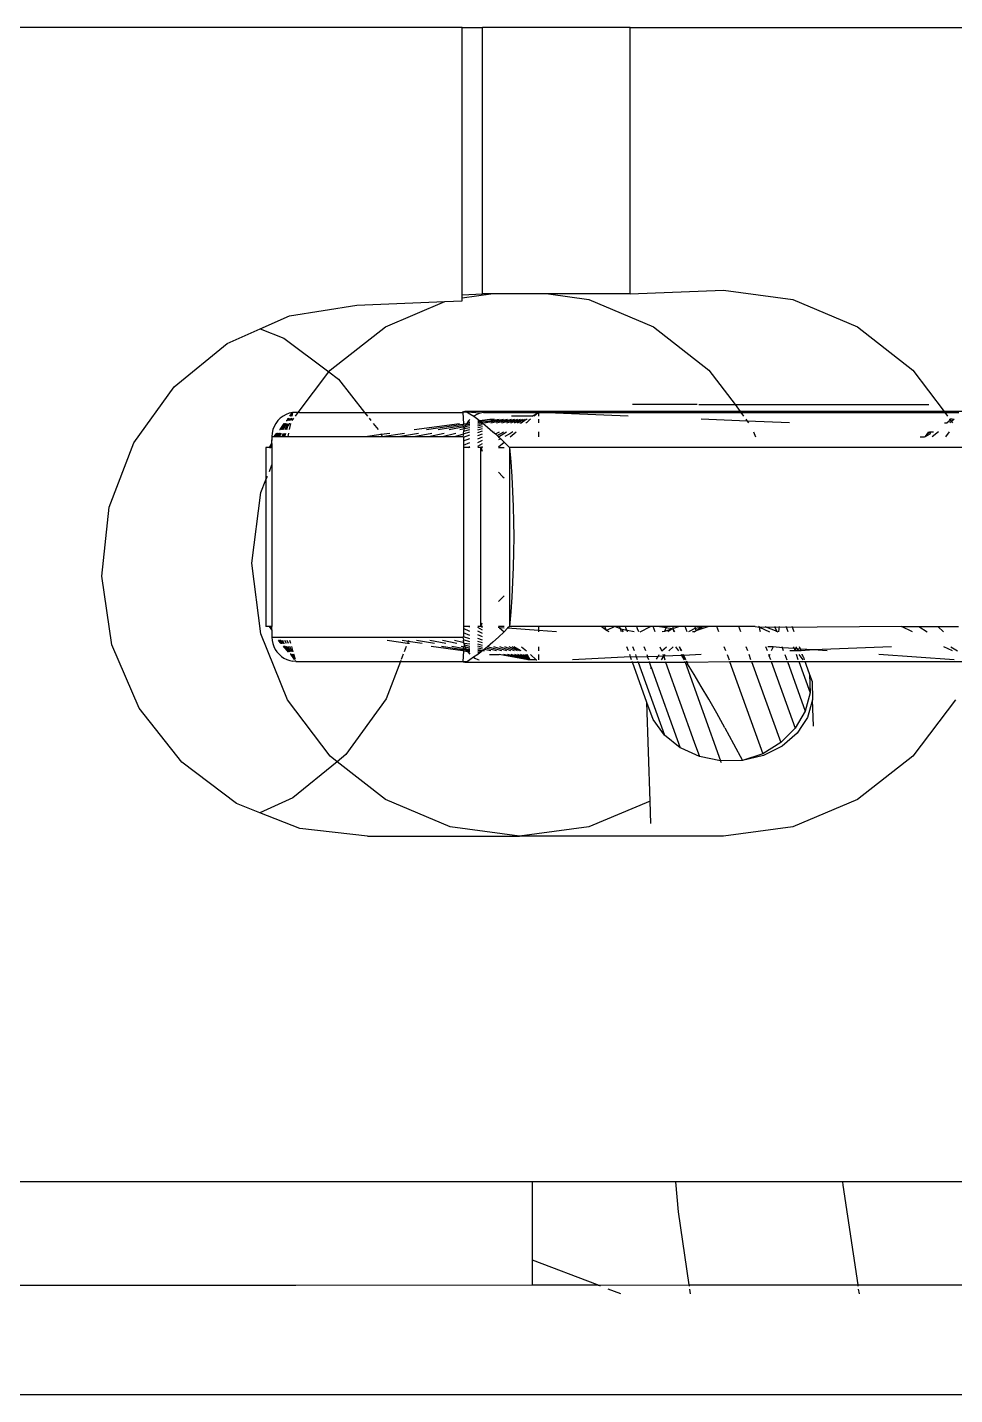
# Model space of a CAD drawing. Extents: x 2733443 to 3206532, y -1516114 to -1264405.
# Drawn here: x 2991392.1 to 2991448.6, y -1490091 to -1490007.6 of the extents above; entities that cross this region are included whole.
import ezdxf

# ---------------------------------------------------------------- set-up
doc = ezdxf.new("R2010")
doc.units = 0
doc.header["$MEASUREMENT"] = 0
doc.linetypes.add('1', pattern=[0, 0, 0])
doc.layers.get('0').update_dxf_attribs({"color": 250, "linetype": '1'})
doc.layers.add('furniture', color=33, linetype='Continuous')

# ---------------------------------------------------------------- blocks, each defined once
blk = doc.blocks.new('EQUIPMENT')
at = {"layer": 'furniture'}
for p, q in [((-40174.577, 12155.815), (-40229.396, 12155.815)), ((-40174.577, 12155.815), (-40173.325, 12155.815)), ((-40174.577, 12139.513), (-40174.577, 12155.815)), ((-40173.325, 12139.565), (-40173.325, 12155.815)), ((-40164.333, 12155.815), (-40173.325, 12155.815)), ((-40164.333, 12139.565), (-40164.333, 12155.815)), ((-40164.333, 12155.815), (-40120.379, 12155.815)), ((-40175.62, 12139.097), (-40174.577, 12139.14)), ((-40174.577, 12139.513), (-40173.325, 12139.565)), ((-40174.577, 12139.33), (-40172.83, 12139.565)), ((-40174.577, 12139.33), (-40174.577, 12139.513)), ((-40174.577, 12139.14), (-40174.577, 12139.33)), ((-40172.83, 12139.565), (-40173.325, 12139.565)), ((-40169.317, 12139.565), (-40172.83, 12139.565)), ((-40169.317, 12139.565), (-40166.85, 12139.234)), ((-40164.333, 12139.565), (-40169.317, 12139.565)), ((-40166.85, 12139.234), (-40162.914, 12137.571)), ((-40164.333, 12139.565), (-40158.643, 12139.801)), ((-40158.643, 12139.801), (-40154.419, 12139.234)), ((-40154.419, 12139.234), (-40150.483, 12137.571)), ((-40185.083, 12138.238), (-40180.988, 12138.875)), ((-40180.988, 12138.875), (-40175.62, 12139.097)), ((-40179.233, 12137.571), (-40175.62, 12139.097)), ((-40188.877, 12136.542), (-40186.868, 12137.44)), ((-40186.868, 12137.44), (-40185.083, 12138.238)), ((-40186.868, 12137.44), (-40185.442, 12136.872)), ((-40182.613, 12134.926), (-40179.233, 12137.571)), ((-40162.914, 12137.571), (-40159.534, 12134.926)), ((-40150.483, 12137.571), (-40147.103, 12134.926)), ((-40185.442, 12136.872), (-40182.697, 12134.814)), ((-40192.111, 12133.902), (-40188.877, 12136.542)), ((-40184.556, 12132.344), (-40182.697, 12134.814)), ((-40182.697, 12134.814), (-40182.613, 12134.926)), ((-40182.697, 12134.814), (-40182.105, 12134.37)), ((-40182.105, 12134.37), (-40180.516, 12132.345)), ((-40159.534, 12134.926), (-40157.925, 12132.82)), ((-40147.103, 12134.926), (-40145.203, 12132.401)), ((-40194.566, 12130.499), (-40192.111, 12133.902)), ((-40160.244, 12132.82), (-40164.186, 12132.82)), ((-40160.142, 12132.82), (-40157.925, 12132.82)), ((-40157.925, 12132.82), (-40157.634, 12132.401)), ((-40157.925, 12132.82), (-40146.132, 12132.82)), ((-40185.924, 12131.677), (-40186.024, 12131.493)), ((-40185.799, 12131.845), (-40185.924, 12131.677)), ((-40185.651, 12131.994), (-40185.799, 12131.845)), ((-40185.652, 12131.296), (-40185.378, 12131.677)), ((-40185.652, 12131.296), (-40185.411, 12131.677)), ((-40185.484, 12132.121), (-40185.651, 12131.994)), ((-40185.622, 12131.296), (-40185.341, 12131.677)), ((-40185.594, 12131.296), (-40185.341, 12131.677)), ((-40185.553, 12131.296), (-40185.341, 12131.677)), ((-40185.517, 12131.296), (-40185.292, 12131.677)), ((-40185.301, 12132.222), (-40185.484, 12132.121)), ((-40185.465, 12131.296), (-40185.259, 12131.677)), ((-40185.36, 12131.296), (-40185.192, 12131.677)), ((-40185.341, 12131.677), (-40185.292, 12131.677)), ((-40185.105, 12132.296), (-40185.301, 12132.222)), ((-40185.282, 12131.845), (-40185.23, 12131.845)), ((-40185.23, 12131.845), (-40185.105, 12131.994)), ((-40185.23, 12131.845), (-40185.14, 12131.994)), ((-40185.23, 12131.845), (-40185.168, 12131.994)), ((-40185.193, 12131.845), (-40185.105, 12131.994)), ((-40185.159, 12131.542), (-40185.115, 12131.677)), ((-40185.119, 12131.845), (-40185.053, 12131.994)), ((-40185.115, 12131.677), (-40185.058, 12131.677)), ((-40184.901, 12132.342), (-40185.105, 12132.296)), ((-40185.03, 12131.677), (-40185.104, 12131.296)), ((-40185.071, 12132.121), (-40184.901, 12132.342)), ((-40185.061, 12131.845), (-40185.013, 12131.994)), ((-40185.031, 12132.121), (-40184.901, 12132.342)), ((-40184.998, 12132.121), (-40184.901, 12132.342)), ((-40184.968, 12131.994), (-40184.997, 12131.845)), ((-40184.901, 12132.342), (-40184.944, 12132.121)), ((-40184.931, 12131.845), (-40184.819, 12131.994)), ((-40184.901, 12132.342), (-40184.692, 12132.358)), ((-40184.556, 12132.344), (-40184.901, 12132.342)), ((-40184.724, 12132.121), (-40184.556, 12132.344)), ((-40184.692, 12132.358), (-40184.483, 12132.345)), ((-40184.483, 12132.345), (-40184.556, 12132.344)), ((-40184.483, 12132.345), (-40180.516, 12132.345)), ((-40180.516, 12132.345), (-40174.519, 12132.345)), ((-40180.516, 12132.345), (-40180.34, 12132.121)), ((-40180.241, 12131.994), (-40180.124, 12131.845)), ((-40179.992, 12131.677), (-40179.693, 12131.296)), ((-40177.488, 12131.296), (-40174.738, 12131.677)), ((-40176.746, 12131.296), (-40174.519, 12131.638)), ((-40174.519, 12132.345), (-40174.486, 12132.398)), ((-40174.519, 12132.345), (-40174.486, 12131.644)), ((-40174.486, 12131.644), (-40174.519, 12131.556)), ((-40174.486, 12132.398), (-40174.402, 12132.401)), ((-40174.27, 12132.354), (-40174.486, 12132.345)), ((-40174.486, 12131.644), (-40174.287, 12131.677)), ((-40174.402, 12132.401), (-40174.27, 12132.354)), ((-40157.634, 12132.401), (-40174.402, 12132.401)), ((-40174.287, 12131.677), (-40174.336, 12131.588)), ((-40174.336, 12131.588), (-40174.092, 12131.629)), ((-40174.236, 12131.747), (-40174.287, 12131.677)), ((-40174.287, 12131.677), (-40174.092, 12131.704)), ((-40174.27, 12132.354), (-40174.092, 12132.259)), ((-40173.469, 12132.297), (-40174.27, 12132.354)), ((-40174.162, 12131.846), (-40174.236, 12131.747)), ((-40174.236, 12131.747), (-40174.092, 12131.767)), ((-40174.092, 12131.917), (-40174.162, 12131.846)), ((-40174.092, 12132.259), (-40173.848, 12132.121)), ((-40173.665, 12132.222), (-40173.848, 12132.121)), ((-40173.848, 12132.121), (-40173.616, 12131.934)), ((-40173.469, 12132.297), (-40173.665, 12132.222)), ((-40173.616, 12131.934), (-40173.506, 12131.848)), ((-40173.616, 12131.833), (-40173.506, 12131.848)), ((-40173.616, 12131.777), (-40173.448, 12131.803)), ((-40173.616, 12131.711), (-40173.382, 12131.751)), ((-40173.616, 12131.632), (-40173.307, 12131.692)), ((-40173.506, 12131.848), (-40172.888, 12131.934)), ((-40173.506, 12131.848), (-40173.448, 12131.803)), ((-40173.264, 12132.342), (-40173.469, 12132.297)), ((-40173.448, 12131.803), (-40172.888, 12131.934)), ((-40173.448, 12131.803), (-40173.382, 12131.751)), ((-40173.382, 12131.751), (-40172.318, 12131.934)), ((-40173.382, 12131.751), (-40173.329, 12131.71)), ((-40173.329, 12131.71), (-40173.307, 12131.692)), ((-40173.307, 12131.692), (-40173.018, 12131.453)), ((-40173.264, 12132.342), (-40169.924, 12132.345)), ((-40173.21, 12131.71), (-40172.053, 12131.934)), ((-40172.888, 12131.934), (-40172.598, 12131.934)), ((-40172.825, 12131.71), (-40171.803, 12131.934)), ((-40172.468, 12131.71), (-40171.572, 12131.934)), ((-40172.142, 12131.71), (-40171.361, 12131.934)), ((-40171.849, 12131.71), (-40171.171, 12131.934)), ((-40171.593, 12131.71), (-40171.005, 12131.934)), ((-40170.296, 12132.118), (-40171.558, 12132.118)), ((-40171.374, 12131.71), (-40170.864, 12131.934)), ((-40171.197, 12131.71), (-40170.748, 12131.934)), ((-40171.061, 12131.71), (-40170.967, 12131.71)), ((-40170.967, 12131.71), (-40170.66, 12131.934)), ((-40170.657, 12131.71), (-40170.697, 12131.71)), ((-40170.66, 12131.934), (-40170.6, 12131.934)), ((-40170.503, 12131.859), (-40170.657, 12131.71)), ((-40170.412, 12131.934), (-40170.503, 12131.859)), ((-40170.296, 12132.118), (-40169.924, 12132.345)), ((-40169.924, 12132.345), (-40170.187, 12132.118)), ((-40169.924, 12132.345), (-40169.924, 12132.118)), ((-40169.872, 12132.343), (-40169.924, 12132.345)), ((-40169.924, 12131.934), (-40169.924, 12131.71)), ((-40169.872, 12132.343), (-40157.591, 12132.345)), ((-40164.461, 12132.118), (-40169.872, 12132.343)), ((-40157.194, 12131.817), (-40160.013, 12131.934)), ((-40157.634, 12132.401), (-40157.591, 12132.345)), ((-40145.203, 12132.401), (-40157.634, 12132.401)), ((-40157.591, 12132.345), (-40157.421, 12132.118)), ((-40157.591, 12132.345), (-40145.161, 12132.345)), ((-40157.282, 12131.934), (-40157.194, 12131.817)), ((-40154.626, 12131.711), (-40157.194, 12131.817)), ((-40157.194, 12131.817), (-40157.114, 12131.71)), ((-40131.94, 12132.435), (-40145.203, 12132.401)), ((-40145.203, 12132.401), (-40145.161, 12132.345)), ((-40145.179, 12131.711), (-40145.072, 12131.711)), ((-40145.161, 12132.345), (-40144.299, 12132.345)), ((-40145.161, 12132.345), (-40144.99, 12132.118)), ((-40145.144, 12131.711), (-40145.072, 12131.711)), ((-40145.072, 12131.711), (-40145.028, 12131.711)), ((-40145.028, 12131.711), (-40144.878, 12131.86)), ((-40144.878, 12131.86), (-40144.852, 12131.934)), ((-40144.751, 12131.8), (-40144.865, 12131.711)), ((-40144.689, 12131.934), (-40144.852, 12131.934)), ((-40144.751, 12131.8), (-40144.852, 12131.934)), ((-40144.583, 12131.934), (-40144.751, 12131.8)), ((-40144.751, 12131.8), (-40144.684, 12131.711)), ((-40186.141, 12131.091), (-40186.156, 12130.881)), ((-40186.156, 12130.881), (-40186.022, 12130.881)), ((-40186.156, 12130.881), (-40186.156, 12130.636)), ((-40186.096, 12131.296), (-40186.141, 12131.091)), ((-40186.024, 12131.493), (-40186.096, 12131.296)), ((-40186.022, 12130.881), (-40185.862, 12131.091)), ((-40186.022, 12130.881), (-40185.949, 12130.881)), ((-40185.949, 12130.881), (-40185.799, 12131.091)), ((-40185.949, 12130.881), (-40185.907, 12130.881)), ((-40185.907, 12130.881), (-40185.763, 12131.091)), ((-40185.907, 12130.881), (-40185.869, 12130.881)), ((-40185.869, 12130.881), (-40185.73, 12131.091)), ((-40185.869, 12130.881), (-40185.811, 12130.881)), ((-40185.811, 12130.881), (-40185.681, 12131.091)), ((-40185.811, 12130.881), (-40185.761, 12130.881)), ((-40185.761, 12130.881), (-40185.637, 12131.091)), ((-40185.761, 12130.881), (-40185.689, 12130.881)), ((-40185.704, 12131.296), (-40185.652, 12131.296)), ((-40185.689, 12130.881), (-40185.576, 12131.091)), ((-40185.689, 12130.881), (-40185.541, 12130.881)), ((-40185.541, 12130.881), (-40185.45, 12131.091)), ((-40185.541, 12130.881), (-40185.449, 12130.881)), ((-40185.449, 12130.881), (-40185.364, 12131.091)), ((-40185.449, 12130.881), (-40185.373, 12130.881)), ((-40185.373, 12130.881), (-40185.305, 12131.091)), ((-40185.373, 12130.881), (-40185.185, 12130.881)), ((-40185.281, 12131.296), (-40185.206, 12131.479)), ((-40185.239, 12131.296), (-40185.206, 12131.479)), ((-40185.206, 12131.479), (-40185.159, 12131.542)), ((-40185.144, 12131.091), (-40185.185, 12130.881)), ((-40185.185, 12130.881), (-40180.478, 12130.882)), ((-40180.478, 12130.882), (-40179.496, 12131.018)), ((-40180.478, 12130.882), (-40179.443, 12130.882)), ((-40179.516, 12131.071), (-40179.496, 12131.018)), ((-40179.496, 12131.018), (-40178.968, 12131.091)), ((-40179.496, 12131.018), (-40179.443, 12130.882)), ((-40179.443, 12130.882), (-40178.081, 12131.091)), ((-40179.443, 12130.882), (-40178.449, 12130.882)), ((-40178.449, 12130.882), (-40177.229, 12131.091)), ((-40178.449, 12130.882), (-40177.504, 12130.882)), ((-40177.504, 12130.882), (-40176.419, 12131.091)), ((-40177.504, 12130.882), (-40176.615, 12130.882)), ((-40176.615, 12130.882), (-40175.658, 12131.091)), ((-40176.615, 12130.882), (-40175.791, 12130.882)), ((-40176.034, 12131.296), (-40174.519, 12131.556)), ((-40175.791, 12130.882), (-40174.952, 12131.091)), ((-40175.791, 12130.882), (-40175.039, 12130.882)), ((-40175.356, 12131.296), (-40174.519, 12131.458)), ((-40175.039, 12130.882), (-40174.519, 12131.03)), ((-40175.039, 12130.882), (-40174.519, 12130.882)), ((-40174.72, 12131.296), (-40174.519, 12131.34)), ((-40174.519, 12131.556), (-40174.486, 12131.464)), ((-40174.486, 12131.04), (-40174.519, 12130.882)), ((-40174.519, 12130.882), (-40174.486, 12130.842)), ((-40174.479, 12131.209), (-40174.505, 12131.091)), ((-40174.505, 12131.091), (-40174.486, 12131.04)), ((-40174.486, 12131.562), (-40174.336, 12131.588)), ((-40174.486, 12131.464), (-40174.387, 12131.493)), ((-40174.486, 12131.464), (-40174.437, 12131.358)), ((-40174.486, 12131.347), (-40174.437, 12131.358)), ((-40174.486, 12131.04), (-40174.092, 12131.153)), ((-40174.486, 12130.842), (-40174.092, 12130.972)), ((-40174.486, 12130.842), (-40174.486, 12130.611)), ((-40174.479, 12131.209), (-40174.092, 12131.306)), ((-40174.46, 12131.296), (-40174.479, 12131.209)), ((-40174.437, 12131.358), (-40174.46, 12131.296)), ((-40174.387, 12131.493), (-40174.437, 12131.358)), ((-40174.437, 12131.358), (-40174.092, 12131.434)), ((-40174.336, 12131.588), (-40174.387, 12131.493)), ((-40174.387, 12131.493), (-40174.092, 12131.54)), ((-40173.616, 12131.538), (-40173.329, 12131.6)), ((-40173.616, 12131.424), (-40173.329, 12131.496)), ((-40173.616, 12131.289), (-40173.329, 12131.371)), ((-40173.616, 12131.128), (-40173.329, 12131.223)), ((-40173.616, 12130.941), (-40173.329, 12131.05)), ((-40173.616, 12130.73), (-40173.329, 12130.856)), ((-40173.018, 12131.453), (-40172.69, 12131.168)), ((-40172.69, 12131.135), (-40172.615, 12131.168)), ((-40172.69, 12131.168), (-40172.547, 12131.038)), ((-40172.547, 12131.038), (-40172.285, 12131.168)), ((-40172.547, 12131.038), (-40172.44, 12130.941)), ((-40172.44, 12130.941), (-40172.033, 12131.168)), ((-40172.44, 12130.941), (-40172.357, 12130.866)), ((-40172.357, 12130.866), (-40171.86, 12131.168)), ((-40172.357, 12130.866), (-40172.218, 12130.734)), ((-40171.669, 12131.044), (-40171.962, 12130.872)), ((-40171.472, 12131.168), (-40171.669, 12131.044)), ((-40171.64, 12130.861), (-40171.285, 12131.168)), ((-40169.924, 12131.168), (-40169.924, 12130.861)), ((-40156.814, 12131.168), (-40156.689, 12130.861)), ((-40146.669, 12130.861), (-40146.399, 12130.861)), ((-40146.399, 12130.861), (-40146.338, 12130.872)), ((-40146.338, 12130.872), (-40146.067, 12131.168)), ((-40146.338, 12130.872), (-40146.13, 12131.168)), ((-40146.338, 12130.872), (-40146.045, 12131.044)), ((-40146.067, 12131.168), (-40146.01, 12131.168)), ((-40146.045, 12131.044), (-40146.01, 12131.168)), ((-40146.01, 12131.168), (-40145.848, 12131.168)), ((-40145.548, 12131.168), (-40145.934, 12130.861)), ((-40144.906, 12131.168), (-40145.125, 12130.861)), ((-40196.072, 12126.563), (-40194.566, 12130.499)), ((-40186.525, 12130.211), (-40186.525, 12128.233)), ((-40186.313, 12130.211), (-40186.525, 12130.211)), ((-40186.313, 12130.211), (-40186.156, 12130.449)), ((-40186.313, 12130.211), (-40186.229, 12130.211)), ((-40186.229, 12130.211), (-40186.156, 12130.329)), ((-40186.156, 12130.211), (-40186.229, 12130.211)), ((-40186.156, 12130.636), (-40186.156, 12130.676)), ((-40186.156, 12130.449), (-40186.156, 12130.636)), ((-40186.156, 12130.449), (-40186.156, 12130.329)), ((-40186.156, 12130.329), (-40186.156, 12130.211)), ((-40186.156, 12130.211), (-40186.156, 12129.142)), ((-40174.486, 12130.611), (-40174.092, 12130.761)), ((-40174.486, 12130.611), (-40174.486, 12130.35)), ((-40174.486, 12130.35), (-40174.092, 12130.522)), ((-40174.486, 12130.35), (-40174.486, 12130.211)), ((-40174.205, 12130.211), (-40174.486, 12130.211)), ((-40174.486, 12130.211), (-40174.486, 12119.306)), ((-40174.205, 12130.211), (-40174.092, 12130.268)), ((-40174.092, 12130.211), (-40174.205, 12130.211)), ((-40173.616, 12130.505), (-40173.329, 12130.648)), ((-40173.616, 12130.285), (-40173.329, 12130.445)), ((-40173.434, 12130.211), (-40173.616, 12130.211)), ((-40173.434, 12130.211), (-40173.329, 12130.275)), ((-40173.434, 12130.211), (-40173.329, 12130.211)), ((-40173.434, 12119.306), (-40173.434, 12130.211)), ((-40173.434, 12130.211), (-40173.34, 12129.989)), ((-40172.256, 12130.714), (-40172.352, 12130.666)), ((-40172.352, 12130.245), (-40172.012, 12130.539)), ((-40172.352, 12130.211), (-40172.013, 12130.211)), ((-40172.218, 12130.734), (-40172.256, 12130.714)), ((-40172.218, 12130.734), (-40172.012, 12130.539)), ((-40172.012, 12130.539), (-40171.679, 12130.212)), ((-40171.679, 12130.212), (-40171.603, 12129.331)), ((-40117.763, 12130.212), (-40171.679, 12130.212)), ((-40171.679, 12130.212), (-40171.679, 12119.306)), ((-40186.313, 12128.755), (-40186.156, 12129.142)), ((-40186.156, 12129.142), (-40186.156, 12119.306)), ((-40171.603, 12129.331), (-40171.54, 12128.434)), ((-40186.525, 12128.233), (-40186.43, 12128.466)), ((-40172.352, 12128.697), (-40172.114, 12128.447)), ((-40172.114, 12128.447), (-40172.013, 12128.35)), ((-40171.54, 12128.434), (-40171.491, 12127.526)), ((-40187.393, 12123.158), (-40186.837, 12127.465)), ((-40186.837, 12127.465), (-40186.525, 12128.233)), ((-40186.525, 12128.233), (-40186.525, 12119.306)), ((-40171.491, 12127.526), (-40171.456, 12126.609)), ((-40171.456, 12126.609), (-40171.435, 12125.686)), ((-40196.529, 12122.365), (-40196.072, 12126.563)), ((-40171.435, 12125.686), (-40171.428, 12124.759)), ((-40171.428, 12124.759), (-40171.435, 12123.833)), ((-40171.435, 12123.833), (-40171.456, 12122.909)), ((-40186.837, 12118.851), (-40187.393, 12123.158)), ((-40171.456, 12122.909), (-40171.491, 12121.992)), ((-40195.905, 12118.188), (-40196.529, 12122.365)), ((-40171.491, 12121.992), (-40171.54, 12121.084)), ((-40172.352, 12120.821), (-40172.113, 12121.07)), ((-40172.113, 12121.07), (-40172.013, 12121.167)), ((-40171.54, 12121.084), (-40171.603, 12120.188)), ((-40171.603, 12120.188), (-40171.679, 12119.306)), ((-40186.313, 12119.306), (-40186.525, 12119.306)), ((-40186.229, 12119.306), (-40186.313, 12119.306)), ((-40186.156, 12119.099), (-40186.313, 12119.306)), ((-40186.156, 12119.306), (-40186.229, 12119.306)), ((-40186.156, 12119.204), (-40186.229, 12119.306)), ((-40186.156, 12119.204), (-40186.156, 12119.306)), ((-40186.156, 12119.099), (-40186.156, 12119.204)), ((-40174.205, 12119.306), (-40174.486, 12119.306)), ((-40174.486, 12119.306), (-40174.486, 12119.168)), ((-40174.091, 12118.995), (-40174.486, 12119.168)), ((-40174.486, 12119.168), (-40174.486, 12118.907)), ((-40174.091, 12119.306), (-40174.205, 12119.306)), ((-40174.091, 12119.25), (-40174.205, 12119.306)), ((-40173.434, 12119.306), (-40173.616, 12119.306)), ((-40173.329, 12119.073), (-40173.616, 12119.233)), ((-40173.434, 12119.306), (-40173.34, 12119.528)), ((-40173.329, 12119.243), (-40173.434, 12119.306)), ((-40173.329, 12119.299), (-40173.434, 12119.306)), ((-40172.013, 12119.307), (-40172.352, 12119.307)), ((-40172.352, 12119.273), (-40172.352, 12119.23)), ((-40172.297, 12119.226), (-40172.352, 12119.23)), ((-40172.013, 12119.206), (-40172.297, 12119.226)), ((-40172.297, 12119.226), (-40172.011, 12118.978)), ((-40171.797, 12119.19), (-40172.011, 12118.978)), ((-40171.679, 12119.306), (-40171.797, 12119.19)), ((-40169.924, 12119.057), (-40171.797, 12119.19)), ((-40169.924, 12119.307), (-40171.679, 12119.306)), ((-40169.924, 12119.307), (-40169.924, 12119.057)), ((-40166.089, 12119.307), (-40169.924, 12119.307)), ((-40165.778, 12119.052), (-40166.089, 12119.307)), ((-40165.869, 12119.307), (-40166.089, 12119.307)), ((-40165.778, 12119.052), (-40165.869, 12119.307)), ((-40165.263, 12119.307), (-40165.869, 12119.307)), ((-40165.263, 12119.307), (-40165.778, 12119.052)), ((-40164.921, 12119.151), (-40165.263, 12119.307)), ((-40164.974, 12119.298), (-40165.263, 12119.307)), ((-40164.615, 12119.307), (-40164.974, 12119.298)), ((-40164.921, 12119.151), (-40164.974, 12119.298)), ((-40164.824, 12119.106), (-40164.921, 12119.151)), ((-40164.859, 12118.978), (-40164.921, 12119.151)), ((-40164.824, 12119.106), (-40164.778, 12118.978)), ((-40164.524, 12119.054), (-40164.824, 12119.106)), ((-40164.571, 12119.157), (-40164.615, 12119.307)), ((-40163.918, 12119.307), (-40164.615, 12119.307)), ((-40164.524, 12119.054), (-40164.571, 12119.157)), ((-40163.88, 12119.158), (-40163.918, 12119.307)), ((-40163.083, 12119.307), (-40163.918, 12119.307)), ((-40163.8, 12118.978), (-40163.88, 12119.158)), ((-40163.726, 12118.978), (-40163.083, 12119.307)), ((-40162.934, 12119.307), (-40163.083, 12119.307)), ((-40162.816, 12118.978), (-40162.934, 12119.307)), ((-40162.664, 12119.307), (-40162.934, 12119.307)), ((-40161.764, 12119.156), (-40162.664, 12119.307)), ((-40161.73, 12119.307), (-40162.664, 12119.307)), ((-40162.112, 12119.307), (-40162.249, 12118.99)), ((-40161.764, 12119.156), (-40162.249, 12118.99)), ((-40161.764, 12119.156), (-40162.032, 12118.978)), ((-40161.706, 12119.146), (-40161.764, 12119.156)), ((-40161.686, 12119.183), (-40161.73, 12119.307)), ((-40161.323, 12119.307), (-40161.73, 12119.307)), ((-40161.706, 12119.146), (-40161.686, 12119.183)), ((-40161.646, 12118.978), (-40161.706, 12119.146)), ((-40161.612, 12118.978), (-40161.706, 12119.146)), ((-40161.323, 12119.307), (-40161.686, 12119.183)), ((-40160.979, 12119.307), (-40161.323, 12119.307)), ((-40160.861, 12118.978), (-40160.979, 12119.307)), ((-40160.389, 12119.307), (-40160.979, 12119.307)), ((-40160.351, 12119.187), (-40160.787, 12118.978)), ((-40160.351, 12119.187), (-40160.389, 12119.307)), ((-40159.864, 12119.307), (-40160.389, 12119.307)), ((-40160.351, 12119.187), (-40159.864, 12119.307)), ((-40160.306, 12119.061), (-40160.351, 12119.187)), ((-40160.306, 12119.061), (-40159.587, 12119.307)), ((-40159.864, 12119.307), (-40160.306, 12119.061)), ((-40159.587, 12119.307), (-40159.864, 12119.307)), ((-40159.043, 12119.307), (-40159.587, 12119.307)), ((-40158.925, 12118.978), (-40159.043, 12119.307)), ((-40157.705, 12119.307), (-40159.043, 12119.307)), ((-40157.587, 12118.978), (-40157.705, 12119.307)), ((-40156.708, 12119.307), (-40157.705, 12119.307)), ((-40156.708, 12119.307), (-40156.455, 12119.255)), ((-40156.455, 12119.255), (-40156.504, 12119.307)), ((-40156.455, 12119.255), (-40155.852, 12118.978)), ((-40156.404, 12119.029), (-40156.455, 12119.255)), ((-40155.5, 12119.247), (-40156.455, 12119.255)), ((-40156.129, 12119.307), (-40155.395, 12119.021)), ((-40155.5, 12119.247), (-40155.498, 12119.307)), ((-40147.81, 12119.307), (-40155.5, 12119.247)), ((-40155.395, 12119.021), (-40155.5, 12119.247)), ((-40155.251, 12119.307), (-40155.293, 12118.978)), ((-40154.708, 12118.978), (-40154.826, 12119.307)), ((-40154.342, 12118.978), (-40154.46, 12119.307)), ((-40147.81, 12119.307), (-40146.754, 12119.307)), ((-40147.128, 12118.979), (-40147.81, 12119.307)), ((-40146.754, 12119.307), (-40146.235, 12118.979)), ((-40146.754, 12119.307), (-40145.59, 12119.307)), ((-40145.59, 12119.307), (-40145.25, 12118.979)), ((-40145.59, 12119.307), (-40144.329, 12119.307)), ((-40185.206, 12114.837), (-40186.837, 12118.851)), ((-40186.156, 12119.099), (-40186.156, 12118.64)), ((-40186.156, 12118.64), (-40174.519, 12118.641)), ((-40186.156, 12118.64), (-40186.143, 12118.449)), ((-40186.143, 12118.449), (-40186.106, 12118.26)), ((-40185.626, 12118.261), (-40185.788, 12118.449)), ((-40185.695, 12118.449), (-40185.754, 12118.449)), ((-40185.597, 12118.261), (-40185.695, 12118.449)), ((-40185.611, 12118.449), (-40185.661, 12118.449)), ((-40185.475, 12118.261), (-40185.611, 12118.449)), ((-40185.518, 12118.261), (-40185.611, 12118.449)), ((-40185.567, 12118.449), (-40185.438, 12118.261)), ((-40185.438, 12118.261), (-40185.504, 12118.449)), ((-40185.275, 12118.261), (-40185.376, 12118.449)), ((-40185.149, 12118.261), (-40185.228, 12118.449)), ((-40185.01, 12118.261), (-40185.064, 12118.449)), ((-40177.902, 12118.261), (-40179.129, 12118.449)), ((-40177.852, 12118.391), (-40178.227, 12118.449)), ((-40177.852, 12118.391), (-40177.902, 12118.261)), ((-40177.83, 12118.449), (-40177.852, 12118.391)), ((-40177.002, 12118.261), (-40177.852, 12118.391)), ((-40176.263, 12118.261), (-40177.36, 12118.449)), ((-40175.561, 12118.261), (-40176.536, 12118.449)), ((-40174.9, 12118.261), (-40175.761, 12118.449)), ((-40174.519, 12118.319), (-40175.043, 12118.449)), ((-40174.486, 12118.676), (-40174.519, 12118.641)), ((-40174.519, 12118.641), (-40174.486, 12118.478)), ((-40174.486, 12118.478), (-40174.507, 12118.449)), ((-40174.507, 12118.449), (-40174.486, 12118.344)), ((-40174.091, 12118.757), (-40174.486, 12118.907)), ((-40174.486, 12118.907), (-40174.486, 12118.676)), ((-40174.091, 12118.546), (-40174.486, 12118.676)), ((-40174.091, 12118.365), (-40174.486, 12118.478)), ((-40174.486, 12118.344), (-40174.486, 12118.31)), ((-40174.486, 12118.31), (-40174.47, 12118.261)), ((-40173.329, 12118.87), (-40173.616, 12119.013)), ((-40173.329, 12118.662), (-40173.616, 12118.787)), ((-40173.329, 12118.467), (-40173.616, 12118.576)), ((-40173.329, 12118.295), (-40173.616, 12118.389)), ((-40172.69, 12118.35), (-40173.025, 12118.06)), ((-40172.352, 12118.657), (-40172.69, 12118.35)), ((-40172.011, 12118.978), (-40172.352, 12118.657)), ((-40168.813, 12118.978), (-40169.924, 12119.057)), ((-40169.924, 12119.057), (-40169.924, 12118.978)), ((-40165.615, 12118.978), (-40165.778, 12119.052)), ((-40164.497, 12118.978), (-40164.524, 12119.054)), ((-40164.085, 12118.978), (-40164.524, 12119.054)), ((-40162.249, 12118.99), (-40162.391, 12118.978)), ((-40160.44, 12118.978), (-40160.528, 12118.978)), ((-40160.44, 12118.978), (-40160.306, 12119.061)), ((-40156.386, 12118.978), (-40156.404, 12119.029)), ((-40155.404, 12118.978), (-40155.395, 12119.021)), ((-40155.395, 12119.021), (-40155.337, 12118.978)), ((-40194.241, 12114.319), (-40195.905, 12118.188)), ((-40186.106, 12118.26), (-40186.044, 12118.079)), ((-40186.044, 12118.079), (-40185.959, 12117.907)), ((-40185.959, 12117.907), (-40185.853, 12117.747)), ((-40185.853, 12117.747), (-40185.727, 12117.603)), ((-40185.727, 12117.603), (-40185.583, 12117.476)), ((-40185.547, 12118.261), (-40185.597, 12118.261)), ((-40185.583, 12117.476), (-40185.424, 12117.37)), ((-40185.17, 12117.747), (-40185.475, 12118.079)), ((-40185.404, 12118.079), (-40185.446, 12118.079)), ((-40185.384, 12118.261), (-40185.438, 12118.261)), ((-40185.17, 12117.747), (-40185.404, 12118.079)), ((-40185.344, 12118.079), (-40185.404, 12118.079)), ((-40185.105, 12117.747), (-40185.344, 12118.079)), ((-40185.313, 12118.079), (-40185.105, 12117.747)), ((-40185.057, 12117.747), (-40185.269, 12118.079)), ((-40185, 12117.747), (-40185.177, 12118.079)), ((-40184.933, 12117.747), (-40185.073, 12118.079)), ((-40185.001, 12117.603), (-40185.05, 12117.603)), ((-40184.752, 12117.285), (-40185.001, 12117.603)), ((-40184.785, 12117.285), (-40185.001, 12117.603)), ((-40184.752, 12117.285), (-40184.965, 12117.603)), ((-40184.859, 12117.747), (-40184.956, 12118.079)), ((-40184.752, 12117.285), (-40184.922, 12117.603)), ((-40184.752, 12117.285), (-40184.873, 12117.603)), ((-40184.724, 12117.285), (-40184.817, 12117.603)), ((-40178.154, 12117.603), (-40178.276, 12117.285)), ((-40177.972, 12118.079), (-40178.099, 12117.747)), ((-40177.771, 12118.261), (-40177.902, 12118.261)), ((-40174.519, 12117.81), (-40176.461, 12118.079)), ((-40174.519, 12117.879), (-40175.82, 12118.079)), ((-40174.519, 12117.962), (-40175.204, 12118.079)), ((-40174.519, 12118.06), (-40174.619, 12118.079)), ((-40174.486, 12117.805), (-40174.519, 12117.173)), ((-40174.435, 12118.159), (-40174.486, 12118.053)), ((-40174.408, 12118.079), (-40174.486, 12118.053)), ((-40174.486, 12118.053), (-40174.486, 12117.956)), ((-40174.323, 12117.907), (-40174.486, 12117.956)), ((-40174.486, 12117.956), (-40174.486, 12117.874)), ((-40174.28, 12117.842), (-40174.486, 12117.874)), ((-40174.486, 12117.874), (-40174.486, 12117.805)), ((-40174.217, 12117.747), (-40174.486, 12117.805)), ((-40174.47, 12118.261), (-40174.435, 12118.159)), ((-40174.091, 12118.212), (-40174.47, 12118.261)), ((-40174.091, 12118.084), (-40174.435, 12118.159)), ((-40174.435, 12118.159), (-40174.408, 12118.079)), ((-40174.408, 12118.079), (-40174.386, 12118.034)), ((-40174.386, 12118.034), (-40174.323, 12117.907)), ((-40174.091, 12117.977), (-40174.386, 12118.034)), ((-40174.091, 12117.888), (-40174.323, 12117.907)), ((-40174.323, 12117.907), (-40174.28, 12117.842)), ((-40174.091, 12117.813), (-40174.28, 12117.842)), ((-40174.217, 12117.747), (-40174.28, 12117.842)), ((-40174.091, 12117.751), (-40174.217, 12117.747)), ((-40174.217, 12117.747), (-40174.091, 12117.604)), ((-40173.616, 12117.585), (-40173.872, 12117.426)), ((-40173.329, 12118.147), (-40173.616, 12118.229)), ((-40173.329, 12118.022), (-40173.616, 12118.093)), ((-40173.329, 12117.917), (-40173.616, 12117.98)), ((-40173.329, 12117.808), (-40173.616, 12117.885)), ((-40173.382, 12117.766), (-40173.616, 12117.807)), ((-40173.449, 12117.715), (-40173.616, 12117.74)), ((-40173.507, 12117.67), (-40173.616, 12117.685)), ((-40173.507, 12117.67), (-40173.616, 12117.585)), ((-40173.449, 12117.715), (-40173.507, 12117.67)), ((-40173.382, 12117.766), (-40173.449, 12117.715)), ((-40173.329, 12117.808), (-40173.382, 12117.766)), ((-40173.224, 12117.895), (-40173.329, 12117.808)), ((-40173.214, 12117.808), (-40173.329, 12117.808)), ((-40173.13, 12117.972), (-40173.224, 12117.895)), ((-40172.828, 12117.808), (-40173.224, 12117.895)), ((-40173.025, 12118.06), (-40173.13, 12117.972)), ((-40172.471, 12117.808), (-40173.13, 12117.972)), ((-40172.144, 12117.808), (-40173.025, 12118.06)), ((-40172.893, 12117.585), (-40172.323, 12117.585)), ((-40171.851, 12117.808), (-40172.632, 12118.065)), ((-40170.544, 12117.259), (-40172.323, 12117.585)), ((-40171.594, 12117.808), (-40172.271, 12118.065)), ((-40170.544, 12117.259), (-40172.057, 12117.585)), ((-40171.376, 12117.808), (-40171.965, 12118.065)), ((-40170.544, 12117.259), (-40171.807, 12117.585)), ((-40171.198, 12117.808), (-40171.714, 12118.065)), ((-40170.544, 12117.259), (-40171.575, 12117.585)), ((-40171.062, 12117.808), (-40171.523, 12118.065)), ((-40170.969, 12117.808), (-40171.392, 12118.065)), ((-40170.544, 12117.259), (-40171.363, 12117.585)), ((-40170.544, 12117.259), (-40171.173, 12117.585)), ((-40170.544, 12117.259), (-40171.007, 12117.585)), ((-40170.955, 12118.065), (-40170.658, 12117.808)), ((-40170.544, 12117.259), (-40170.865, 12117.585)), ((-40170.483, 12117.259), (-40170.75, 12117.585)), ((-40170.425, 12117.259), (-40170.662, 12117.585)), ((-40170.425, 12117.259), (-40170.601, 12117.585)), ((-40170.4, 12117.585), (-40170.065, 12117.259)), ((-40169.924, 12118.065), (-40169.924, 12117.808)), ((-40169.924, 12117.585), (-40169.924, 12117.259)), ((-40164.311, 12117.45), (-40167.852, 12117.259)), ((-40164.436, 12117.808), (-40164.528, 12118.065)), ((-40164.337, 12117.534), (-40164.355, 12117.585)), ((-40164.311, 12117.45), (-40164.337, 12117.534)), ((-40163.939, 12117.424), (-40164.311, 12117.45)), ((-40164.242, 12117.259), (-40164.311, 12117.45)), ((-40164.076, 12117.808), (-40164.169, 12118.065)), ((-40163.939, 12117.424), (-40163.996, 12117.585)), ((-40163.266, 12117.449), (-40163.939, 12117.424)), ((-40163.379, 12117.808), (-40163.472, 12118.065)), ((-40163.315, 12117.585), (-40163.266, 12117.449)), ((-40162.626, 12117.476), (-40163.266, 12117.449)), ((-40163.198, 12117.259), (-40163.266, 12117.449)), ((-40162.733, 12117.312), (-40162.626, 12117.476)), ((-40162.626, 12117.476), (-40162.555, 12117.585)), ((-40162.284, 12117.496), (-40162.626, 12117.476)), ((-40162.515, 12118.065), (-40162.448, 12117.879)), ((-40162.448, 12117.879), (-40162.4, 12117.821)), ((-40162.424, 12117.259), (-40162.284, 12117.496)), ((-40162.4, 12117.821), (-40162.122, 12118.065)), ((-40162.284, 12117.496), (-40162.315, 12117.585)), ((-40162.284, 12117.496), (-40162.196, 12117.585)), ((-40161.188, 12117.535), (-40162.284, 12117.496)), ((-40162.284, 12117.496), (-40162.225, 12117.259)), ((-40161.973, 12117.808), (-40161.717, 12118.065)), ((-40161.37, 12117.808), (-40161.548, 12118.065)), ((-40161.226, 12117.808), (-40161.318, 12118.065)), ((-40161.183, 12117.808), (-40161.318, 12118.065)), ((-40161.188, 12117.535), (-40161.216, 12117.585)), ((-40161.129, 12117.538), (-40161.188, 12117.535)), ((-40161.028, 12117.259), (-40161.188, 12117.535)), ((-40161.129, 12117.538), (-40161.145, 12117.585)), ((-40161.067, 12117.54), (-40161.129, 12117.538)), ((-40161.028, 12117.259), (-40161.129, 12117.538)), ((-40160.941, 12117.259), (-40161.129, 12117.538)), ((-40161.067, 12117.54), (-40161.087, 12117.585)), ((-40159.999, 12117.585), (-40161.067, 12117.54)), ((-40160.941, 12117.259), (-40161.067, 12117.54)), ((-40158.505, 12117.808), (-40158.597, 12118.065)), ((-40158.425, 12117.585), (-40158.308, 12117.259)), ((-40157.167, 12117.808), (-40157.259, 12118.065)), ((-40156.97, 12117.259), (-40157.086, 12117.585)), ((-40155.966, 12117.808), (-40156.058, 12118.065)), ((-40155.629, 12118.065), (-40155.947, 12118.065)), ((-40155.857, 12117.505), (-40155.885, 12117.585)), ((-40155.824, 12117.585), (-40155.857, 12117.505)), ((-40155.768, 12117.259), (-40155.857, 12117.505)), ((-40155.629, 12118.065), (-40155.733, 12117.808)), ((-40155.053, 12118.002), (-40155.629, 12118.065)), ((-40155.053, 12118.002), (-40155.076, 12118.065)), ((-40154.983, 12117.808), (-40155.053, 12118.002)), ((-40154.323, 12117.953), (-40155.053, 12118.002)), ((-40154.903, 12117.585), (-40154.786, 12117.259)), ((-40154.287, 12117.808), (-40154.613, 12117.808)), ((-40154.323, 12117.953), (-40154.38, 12118.065)), ((-40154.346, 12117.971), (-40154.323, 12117.953)), ((-40154.323, 12117.953), (-40154.217, 12117.808)), ((-40154.287, 12117.808), (-40154.323, 12117.953)), ((-40154.165, 12117.939), (-40154.323, 12117.953)), ((-40154.217, 12117.808), (-40154.287, 12117.808)), ((-40154.261, 12118.065), (-40154.165, 12117.939)), ((-40154.067, 12117.808), (-40154.217, 12117.808)), ((-40154.09, 12117.259), (-40154.207, 12117.585)), ((-40153.959, 12117.924), (-40154.165, 12117.939)), ((-40154.165, 12117.939), (-40154.067, 12117.808)), ((-40153.917, 12117.808), (-40154.067, 12117.808)), ((-40154.053, 12117.585), (-40153.814, 12117.259)), ((-40153.959, 12117.924), (-40154.009, 12118.065)), ((-40153.168, 12117.868), (-40153.959, 12117.924)), ((-40153.917, 12117.808), (-40153.959, 12117.924)), ((-40153.168, 12117.868), (-40153.917, 12117.808)), ((-40153.899, 12117.585), (-40153.837, 12117.585)), ((-40153.812, 12117.503), (-40153.837, 12117.585)), ((-40153.812, 12117.503), (-40153.811, 12117.467)), ((-40153.78, 12117.427), (-40153.811, 12117.467)), ((-40148.412, 12118.065), (-40153.168, 12117.868)), ((-40152.324, 12117.808), (-40153.168, 12117.868)), ((-40144.588, 12117.259), (-40149.177, 12117.585)), ((-40144.697, 12117.808), (-40145.231, 12118.065)), ((-40144.789, 12118.065), (-40144.382, 12117.808)), ((-40185.424, 12117.37), (-40185.252, 12117.285)), ((-40185.252, 12117.285), (-40185.071, 12117.223)), ((-40185.071, 12117.223), (-40184.883, 12117.185)), ((-40184.692, 12117.173), (-40184.883, 12117.185)), ((-40184.692, 12117.173), (-40184.719, 12117.223)), ((-40184.692, 12117.173), (-40178.319, 12117.173)), ((-40178.319, 12117.173), (-40179.192, 12114.891)), ((-40178.299, 12117.223), (-40178.319, 12117.173)), ((-40178.319, 12117.173), (-40174.519, 12117.173)), ((-40174.486, 12117.121), (-40174.519, 12117.173)), ((-40174.486, 12117.173), (-40174.252, 12117.173)), ((-40174.402, 12117.118), (-40174.486, 12117.121)), ((-40174.252, 12117.173), (-40174.402, 12117.118)), ((-40174.402, 12117.118), (-40164.191, 12117.118)), ((-40174.091, 12117.259), (-40174.252, 12117.173)), ((-40173.872, 12117.426), (-40174.091, 12117.259)), ((-40173.872, 12117.426), (-40173.788, 12117.37)), ((-40173.788, 12117.37), (-40173.616, 12117.285)), ((-40173.616, 12117.285), (-40173.539, 12117.259)), ((-40170.483, 12117.259), (-40170.544, 12117.259)), ((-40170.425, 12117.259), (-40170.483, 12117.259)), ((-40170.065, 12117.259), (-40170.425, 12117.259)), ((-40170.065, 12117.259), (-40170.023, 12117.259)), ((-40164.191, 12117.118), (-40164.208, 12117.164)), ((-40164.191, 12117.118), (-40163.838, 12117.118)), ((-40163.312, 12114.669), (-40164.191, 12117.118)), ((-40163.889, 12117.259), (-40163.939, 12117.424)), ((-40163.838, 12117.118), (-40163.855, 12117.164)), ((-40163.838, 12117.118), (-40163.147, 12117.118)), ((-40163.838, 12117.118), (-40162.242, 12112.671)), ((-40163.147, 12117.118), (-40163.164, 12117.164)), ((-40163.043, 12116.826), (-40163.147, 12117.118)), ((-40163.147, 12117.118), (-40162.174, 12117.118)), ((-40163.067, 12116.743), (-40163.043, 12116.826)), ((-40163.043, 12116.826), (-40161.278, 12111.911)), ((-40162.191, 12117.164), (-40162.174, 12117.118)), ((-40162.174, 12117.118), (-40160.978, 12117.118)), ((-40162.174, 12117.118), (-40160.425, 12112.244)), ((-40160.978, 12117.118), (-40160.994, 12117.164)), ((-40160.978, 12117.118), (-40158.818, 12111.103)), ((-40160.978, 12117.118), (-40160.861, 12117.118)), ((-40160.861, 12117.118), (-40160.919, 12117.164)), ((-40160.861, 12117.118), (-40160.887, 12117.164)), ((-40160.861, 12117.118), (-40158.274, 12117.164)), ((-40160.817, 12117.04), (-40160.861, 12117.118)), ((-40160.848, 12117.024), (-40160.861, 12117.118)), ((-40160.435, 12116.368), (-40160.848, 12117.024)), ((-40158.274, 12117.164), (-40156.935, 12117.164)), ((-40158.274, 12117.164), (-40156.256, 12111.544)), ((-40156.935, 12117.164), (-40155.734, 12117.164)), ((-40156.935, 12117.164), (-40155.161, 12112.222)), ((-40155.734, 12117.164), (-40154.752, 12117.164)), ((-40155.734, 12117.164), (-40154.279, 12113.109)), ((-40154.752, 12117.164), (-40154.056, 12117.164)), ((-40154.752, 12117.164), (-40153.669, 12114.146)), ((-40154.056, 12117.164), (-40153.687, 12117.164)), ((-40154.056, 12117.164), (-40153.373, 12115.262)), ((-40153.78, 12117.427), (-40153.721, 12117.259)), ((-40153.687, 12117.164), (-40153.671, 12117.118)), ((-40153.687, 12117.164), (-40143.564, 12117.164)), ((-40153.671, 12117.118), (-40153.629, 12117.006)), ((-40153.629, 12117.006), (-40153.409, 12116.381)), ((-40160, 12115.649), (-40160.435, 12116.368)), ((-40153.409, 12116.381), (-40153.373, 12115.262)), ((-40153.409, 12116.381), (-40153.253, 12115.945)), ((-40153.253, 12115.945), (-40153.219, 12114.832)), ((-40159.542, 12114.867), (-40160, 12115.649)), ((-40153.373, 12115.262), (-40153.669, 12114.146)), ((-40191.653, 12111.021), (-40194.241, 12114.319)), ((-40182.613, 12111.39), (-40185.206, 12114.837)), ((-40179.192, 12114.891), (-40181.646, 12111.488)), ((-40163.112, 12108.661), (-40163.312, 12114.669)), ((-40162.936, 12113.621), (-40163.312, 12114.669)), ((-40159.061, 12114.023), (-40159.542, 12114.867)), ((-40153.669, 12114.146), (-40154.279, 12113.109)), ((-40153.219, 12114.832), (-40153.53, 12113.759)), ((-40153.161, 12113.22), (-40153.219, 12114.832)), ((-40144.51, 12114.837), (-40147.103, 12111.39)), ((-40162.242, 12112.671), (-40162.936, 12113.621)), ((-40158.559, 12113.117), (-40159.061, 12114.023)), ((-40153.53, 12113.759), (-40153.859, 12113.259)), ((-40161.278, 12111.911), (-40162.242, 12112.671)), ((-40158.559, 12113.117), (-40158.035, 12112.15)), ((-40154.279, 12113.109), (-40155.161, 12112.222)), ((-40154.165, 12112.793), (-40155.081, 12111.998)), ((-40153.859, 12113.259), (-40154.165, 12112.793)), ((-40161.229, 12111.889), (-40161.278, 12111.911)), ((-40160.106, 12111.369), (-40161.229, 12111.889)), ((-40160.425, 12112.244), (-40160.106, 12111.369)), ((-40158.035, 12112.15), (-40157.489, 12111.123)), ((-40155.161, 12112.222), (-40156.256, 12111.544)), ((-40155.081, 12111.998), (-40156.215, 12111.428)), ((-40188.316, 12108.518), (-40191.653, 12111.021)), ((-40182.181, 12111.052), (-40184.881, 12108.848)), ((-40182.181, 12111.052), (-40182.613, 12111.39)), ((-40181.646, 12111.488), (-40182.181, 12111.052)), ((-40179.233, 12108.745), (-40182.181, 12111.052)), ((-40158.818, 12111.103), (-40160.106, 12111.369)), ((-40157.489, 12111.123), (-40158.818, 12111.103)), ((-40158.776, 12110.986), (-40158.818, 12111.103)), ((-40156.256, 12111.544), (-40157.489, 12111.123)), ((-40156.215, 12111.428), (-40157.489, 12111.123)), ((-40147.103, 12111.39), (-40150.483, 12108.745)), ((-40186.89, 12107.95), (-40188.316, 12108.518)), ((-40184.881, 12108.848), (-40186.89, 12107.95)), ((-40175.297, 12107.083), (-40179.233, 12108.745)), ((-40163.112, 12108.661), (-40166.85, 12107.083)), ((-40163.067, 12107.299), (-40163.112, 12108.661)), ((-40150.483, 12108.745), (-40154.419, 12107.083)), ((-40184.457, 12106.981), (-40186.89, 12107.95)), ((-40180.34, 12106.515), (-40184.457, 12106.981)), ((-40171.073, 12106.515), (-40175.297, 12107.083)), ((-40166.85, 12107.083), (-40171.073, 12106.515)), ((-40154.419, 12107.083), (-40158.643, 12106.515)), ((-40180.34, 12106.515), (-40171.073, 12106.515)), ((-40158.643, 12106.515), (-40171.073, 12106.515)), ((-40170.284, 12085.457), (-40229.396, 12085.457)), ((-40170.283, 12080.672), (-40170.284, 12085.457)), ((-40161.557, 12085.457), (-40170.284, 12085.457)), ((-40161.39, 12083.618), (-40161.557, 12085.457)), ((-40151.366, 12085.457), (-40161.557, 12085.457)), ((-40151.347, 12085.244), (-40151.366, 12085.457)), ((-40120.379, 12085.457), (-40151.366, 12085.457)), ((-40150.448, 12079.167), (-40151.347, 12085.244)), ((-40160.732, 12079.167), (-40161.39, 12083.618)), ((-40170.282, 12079.167), (-40170.283, 12080.672)), ((-40166.327, 12079.167), (-40170.283, 12080.672)), ((-40207.456, 12079.167), (-40184.709, 12079.15)), ((-40184.709, 12079.15), (-40170.282, 12079.167)), ((-40170.282, 12079.167), (-40166.327, 12079.167)), ((-40166.282, 12079.15), (-40166.327, 12079.167)), ((-40166.282, 12079.15), (-40160.732, 12079.167)), ((-40166.142, 12079.097), (-40166.282, 12079.15)), ((-40160.721, 12079.097), (-40160.732, 12079.167)), ((-40160.732, 12079.167), (-40150.448, 12079.167)), ((-40150.438, 12079.097), (-40150.448, 12079.167)), ((-40150.448, 12079.167), (-40066.101, 12079.15)), ((-40164.908, 12078.627), (-40165.667, 12078.916)), ((-40160.652, 12078.627), (-40160.695, 12078.916)), ((-40150.368, 12078.627), (-40150.411, 12078.916)), ((-40287.288, 12072.482), (-39969.965, 12072.482))]:
    blk.add_line(p, q, dxfattribs=at)

msp = doc.modelspace()

# ---------------------------------------------------------------- block references
at = {"color": 240, "true_color": 0xed1f24}
msp.add_blockref('EQUIPMENT', (3031593.1809, -1502163.4359), dxfattribs=at)

doc.saveas('drawing.dxf')
